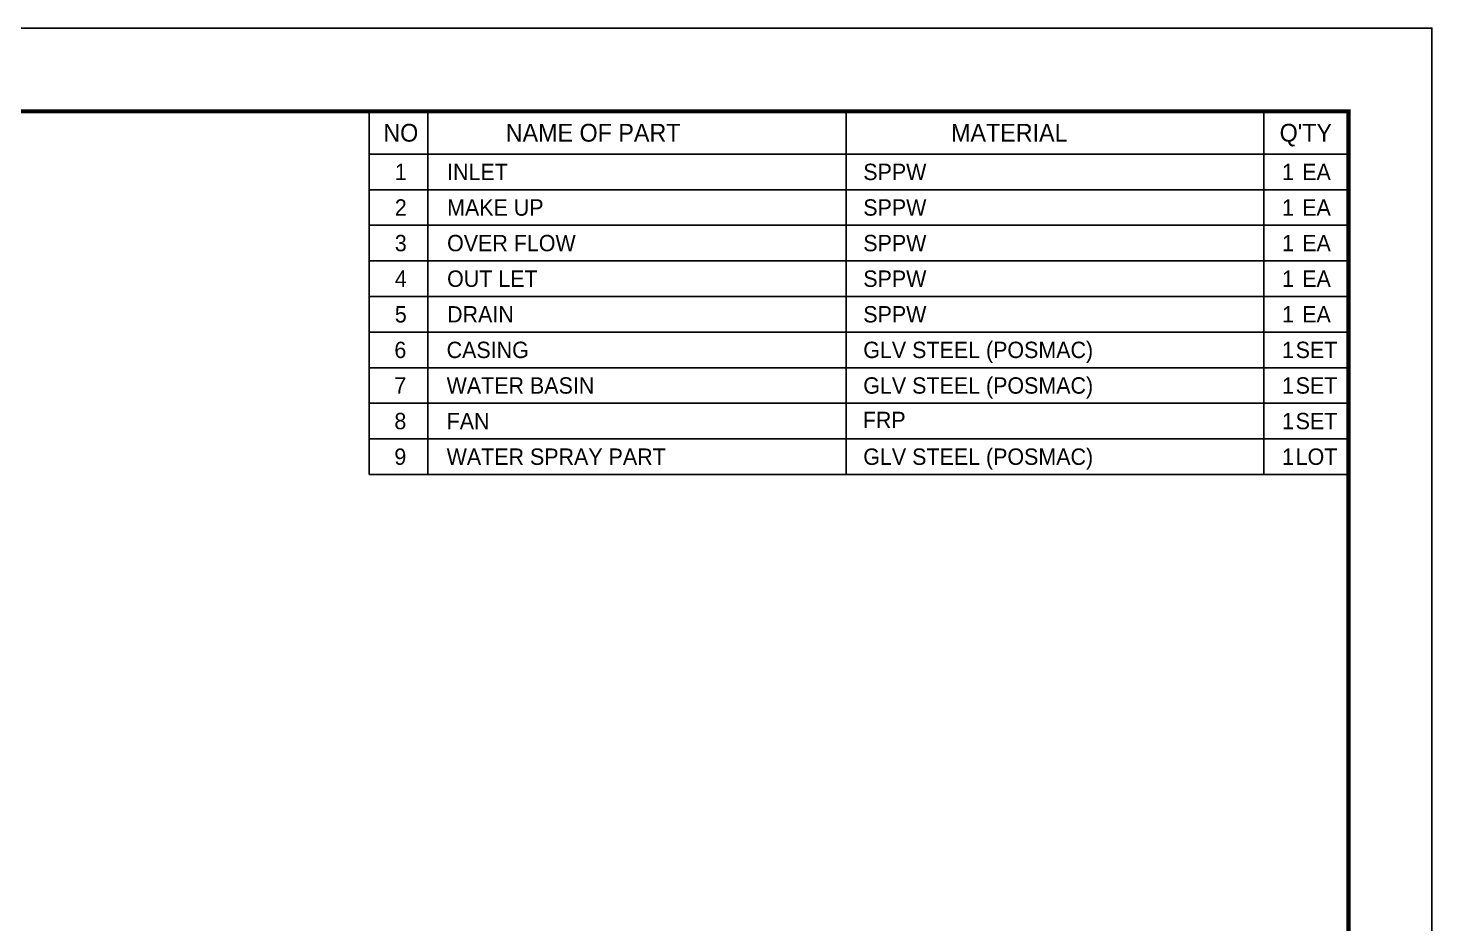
# Model space of a CAD drawing. Header units: millimetres. Extents: x 3026 to 35289, y 2869 to 25683.
# Drawn here: x 22352 to 35289, y 17423 to 25683 of the extents above; entities that cross this region are included whole.
import ezdxf
from ezdxf.enums import TextEntityAlignment as Align

# ---------------------------------------------------------------- set-up
doc = ezdxf.new("R2010")
doc.units = ezdxf.units.MM
for name, color, linetype in [('냉각탑_box', 1, 'Continuous'), ('냉각탑_form', 1, 'Continuous'), ('냉각탑_text', 3, 'Continuous')]:
    doc.layers.add(name, color=color, linetype=linetype)
doc.styles.add('돋움', font='Dotum.ttf')

# ---------------------------------------------------------------- blocks, each defined once
blk = doc.blocks.new('냉각탑form')
at = {"layer": 'Defpoints'}
blk.add_lwpolyline([(0, 297.07), (420.1, 297.07), (420.1, 0), (0, 0)], close=True, dxfattribs=at)
at = {"layer": '냉각탑_form', "const_width": 0.5}
blk.add_lwpolyline([(10, 287.07), (10, 10), (410.1, 10), (410.1, 287.07)], close=True, dxfattribs=at)

msp = doc.modelspace()

# ---------------------------------------------------------------- linework, layer by layer
at = {"layer": '냉각탑_box'}
for p, q in [((26036.7, 24915.1), (26036.7, 21567.3)), ((29890.6, 24915.1), (29890.6, 21567.3)), ((33738.7, 24915.1), (33738.7, 21567.3)), ((25494.9, 24521.2), (34520.6, 24521.2)), ((25494.9, 24193), (34520.6, 24193)), ((25494.9, 23864.8), (34520.6, 23864.8)), ((25494.9, 23536.6), (34520.6, 23536.6)), ((25494.9, 23208.4), (34520.6, 23208.4)), ((25494.9, 22880.2), (34520.6, 22880.2)), ((25494.9, 22551.9), (34520.6, 22551.9)), ((25494.9, 22223.7), (34520.6, 22223.7)), ((25494.9, 21895.5), (34520.6, 21895.5)), ((25494.9, 21567.3), (34520.6, 21567.3))]:
    msp.add_line(p, q, dxfattribs=at)
msp.add_lwpolyline([(25494.9, 21567.3), (25494.9, 24915.1), (34520.6, 24915.1), (34520.6, 20582.7)], dxfattribs=at)

# ---------------------------------------------------------------- block references
at = {"layer": '냉각탑_form', "xscale": 76.7980057517581, "yscale": 76.7980057517581, "zscale": 76.7980057517581}
msp.add_blockref('냉각탑form', (3025.7, 2868.6), dxfattribs=at)

# ---------------------------------------------------------------- texts
at = {"layer": '냉각탑_text', "style": '돋움'}
for s, height, p in [('NO', 164.11, (25787, 24718.1)), ('NAME OF PART', 164.106, (27559.3, 24718.1)), ('MATERIAL', 164.11, (31394.3, 24718.1)), ("Q'TY", 164.11, (34126.7, 24718.1)), ('1', 151, (25787, 24357.1)), ('1', 151, (33962.6, 24357.1)), ('EA', 150.98, (34225.2, 24357.1)), ('2', 151, (25787, 24028.9)), ('1', 151, (33962.6, 24028.9)), ('EA', 150.98, (34225.2, 24028.9)), ('3', 151, (25787, 23700.7)), ('1', 151, (33962.6, 23700.7)), ('EA', 150.98, (34225.2, 23700.7)), ('4', 151, (25787, 23372.5)), ('1', 151, (33962.6, 23372.5)), ('EA', 150.98, (34225.2, 23372.5)), ('5', 151, (25787, 23044.3)), ('1', 151, (33962.6, 23044.3)), ('EA', 150.98, (34225.2, 23044.3)), ('6', 151, (25782.6, 22716)), ('1', 151, (33962.6, 22716)), ('SET', 150.98, (34225.2, 22716)), ('7', 151, (25782.6, 22387.8)), ('1', 151, (33962.6, 22387.8)), ('SET', 150.98, (34225.2, 22387.8)), ('8', 151, (25782.6, 22059.6)), ('1', 151, (33962.6, 22059.6)), ('SET', 150.98, (34225.2, 22059.6)), ('9', 151, (25782.6, 21731.4)), ('1', 151, (33962.6, 21731.4)), ('LOT', 150.98, (34225.2, 21731.4))]:
    msp.add_text(s, height=height, dxfattribs=at).set_placement(p, align=Align.MIDDLE_CENTER)
for s, height, p in [('INLET ', 150.98, (26213.6, 24357.1)), ('SPPW', 150.98, (30048.7, 24357.1)), ('MAKE UP', 150.98, (26213.6, 24028.9)), ('SPPW', 150.98, (30048.7, 24028.9)), ('OVER FLOW', 150.98, (26213.6, 23700.7)), ('SPPW', 150.98, (30048.7, 23700.7)), ('OUT LET ', 150.98, (26213.6, 23372.5)), ('SPPW', 150.98, (30048.7, 23372.5)), ('DRAIN', 150.98, (26213.6, 23044.3)), ('SPPW', 150.98, (30048.7, 23044.3)), ('CASING', 150.98, (26209.3, 22716)), ('GLV STEEL (POSMAC)', 150.977, (30048.7, 22716)), ('WATER BASIN', 150.977, (26209.3, 22387.8)), ('GLV STEEL (POSMAC)', 150.977, (30048.7, 22387.8)), ('FAN', 150.98, (26209.3, 22059.6)), ('FRP', 150.98, (30044.3, 22069.7)), ('WATER SPRAY PART', 150.977, (26209.3, 21731.4)), ('GLV STEEL (POSMAC)', 150.977, (30048.7, 21731.4))]:
    msp.add_text(s, height=height, dxfattribs=at).set_placement(p, align=Align.MIDDLE_LEFT)

doc.saveas('drawing.dxf')
